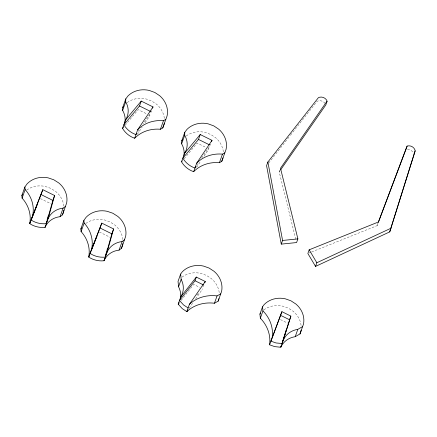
<?xml version="1.0" encoding="UTF-8"?>
<svg xmlns="http://www.w3.org/2000/svg" width="437" height="437" viewBox="0 0 437 437"><rect width="100%" height="100%" fill="white"/><g stroke="black" fill="none" stroke-linecap="round" stroke-linejoin="round"><path stroke-width="0.33" stroke-dasharray="2.19 1.64" d="M151.71 110.588L151.278 111.812L143.063 124.026M210.268 145.242L210.705 144.024M295.767 239.257L279.194 171.91L279.844 170.08M311.641 251.969L377.115 225.65L377.983 223.209M377.115 225.65L378.076 223.099M138.212 131.247L138.961 130.139M137.284 134.361L142.134 127.14M145.117 122.699L149.973 115.477L147.613 114.314M197.207 164.683L197.95 163.569M201.686 158.019L209.897 145.8M196.645 167.24L200.752 161.127M204.112 156.129L208.962 148.913L206.608 147.75M279.194 171.91L280.357 170.239M197.011 295.172L198.556 292.948M202.806 286.841L203.97 285.175M189.128 308.276L192.996 302.726M195.705 298.837L202.664 288.841M268.684 163.001L290.141 135.667M290.561 135.131L317.071 101.368L318.098 100.936A6.074 5.49 19.6 0 1 325.068 103.411M181.126 300.427L193.7 284.411L199.676 287.366M125.168 125.277L138.19 109.654L147.023 114.024M184.163 158.713L197.18 143.09L206.018 147.455M309.123 252.979L311.007 252.22M40.357 198.54L50.965 203.779M280.494 319.6L287.666 323.145M99.352 231.971L109.955 237.215M407.442 149.465A6.074 5.49 19.6 0 1 413.599 153.485M181.929 277.151A22.773 20.588 19.6 0 1 200.845 273.393L206.45 275.381L211.393 278.609A22.773 20.588 19.6 0 1 219.298 293.227M263.811 309.909A22.773 20.588 19.6 0 1 282.728 306.157L288.333 308.14L293.282 311.368A22.773 20.588 19.6 0 1 301.18 325.991M85.778 223.46A22.773 20.588 19.6 0 1 104.137 219.86L109.758 221.783L114.745 224.957A22.773 20.588 19.6 0 1 122.83 239.498M26.788 190.029A22.773 20.588 19.6 0 1 45.142 186.424L50.768 188.352L55.756 191.526A22.773 20.588 19.6 0 1 63.84 206.067M186.222 135.973A22.773 20.588 19.6 0 1 205.199 132.433L210.781 134.476L215.692 137.759A22.773 20.588 19.6 0 1 223.4 152.458M127.227 102.537A22.773 20.588 19.6 0 1 146.209 98.997L151.786 101.045L156.697 104.328A22.773 20.588 19.6 0 1 164.41 119.022"/><path stroke-width="0.66" d="M124.605 123.758A20.107 18.179 19.6 0 0 122.639 110.386L122.748 107.426L125.796 98.866L127.954 95.976A22.773 20.588 19.6 0 1 149.252 90.443L154.835 92.486L159.745 95.769A22.773 20.588 19.6 0 1 167.103 115.865L162.755 127.937L160.417 129.281L159.62 129.199A32.709 29.574 19.6 0 0 134.667 138.25C129.663 136.579 125.211 132.952 122.568 128.402L125.61 119.842A20.107 18.179 19.6 0 0 125.687 101.832L125.796 98.866M183.95 155.534A20.107 18.179 19.6 0 0 181.634 143.822L181.737 140.856L184.785 132.302L186.943 129.412A22.773 20.588 19.6 0 1 208.247 123.873L213.83 125.922L218.735 129.205A22.773 20.588 19.6 0 1 226.093 149.301L221.75 161.373L219.407 162.711L218.615 162.63A32.709 29.574 19.6 0 0 193.662 171.681C188.658 170.015 184.206 166.382 181.557 161.837L184.605 153.278A20.107 18.179 19.6 0 0 184.682 135.262L184.785 132.302M45.415 226.033L45.055 227.322C39.772 227.912 34.135 226.606 29.721 223.613A32.709 29.574 19.6 0 0 22.637 198.731L22.101 198.158L21.85 195.536L24.898 186.976L27.072 183.895A22.773 20.588 19.6 0 1 48.19 177.87L53.817 179.793L58.798 182.966A22.773 20.588 19.6 0 1 66.675 202.921L62.48 214.873L60.066 216.692A20.107 18.179 19.6 0 0 45.055 227.322L48.103 218.768L54.598 195.514L42.815 189.691L29.721 223.613L30.475 221.712M46.136 223.449L46.677 221.51M47.038 220.221L48.485 215.053M54.598 195.514L52.855 200.403L46.36 223.657C41.078 224.241 35.441 222.941 31.027 219.948L42.815 189.691M104.771 258.174L104.044 260.758C98.767 261.342 93.13 260.042 88.711 257.049A32.709 29.574 19.6 0 0 81.632 232.167L81.096 231.594L80.845 228.966L83.888 220.412L86.067 217.331A22.773 20.588 19.6 0 1 107.18 211.306L112.806 213.229L117.793 216.402A22.773 20.588 19.6 0 1 125.67 236.357L121.475 248.303L119.061 250.128A20.107 18.179 19.6 0 0 104.044 260.758L107.092 252.204L113.593 228.944L101.81 223.127L88.711 257.049L89.465 255.142M105.492 255.59L106.573 251.712M106.934 250.423L107.475 248.484M113.593 228.944L111.85 233.839L105.355 257.093C100.073 257.677 94.436 256.377 90.017 253.378L101.81 223.127M281.461 345.268L280.587 347.229L274.709 346.623L269.574 344.804A34.638 31.317 19.6 0 0 260.348 318.223L259.928 314.127L262.539 306.796L264.128 304.605A22.773 20.588 19.6 0 1 285.339 298.821L290.944 300.809L295.893 304.037A22.773 20.588 19.6 0 1 303.507 324.063L300.001 333.928L295.21 336.687A20.457 18.491 19.6 0 0 280.86 347.191L290.878 316.109L281.914 311.679L269.574 344.804M282.258 342.701L286.262 329.859M290.878 316.109L282.165 343.526L276.02 342.958L270.885 341.139L281.914 311.679M389.728 231.883L415.15 150.874L414.904 149.815A6.074 5.49 19.6 0 0 407.218 146.018L378.42 221.985L309.167 249.817L307.861 253.487L315.536 266.406L389.728 231.883L415.15 150.874M62.48 214.873L63.627 211.481A22.773 20.588 19.6 0 0 63.824 210.148M121.475 248.303L122.622 244.917A22.773 20.588 19.6 0 0 122.819 243.584M218.118 301.169L221.625 291.304A22.773 20.588 19.6 0 0 214.01 271.273L209.061 268.045L203.456 266.062A22.773 20.588 19.6 0 0 182.245 271.841L180.656 274.032L181.164 279.407A20.457 18.491 19.6 0 1 180.803 296.827L178.192 304.163L182.278 308.648L186.812 311.608A34.638 31.317 19.6 0 1 214.447 303.245L218.118 301.169L219.013 298.635M300.001 333.928L300.896 331.399A22.773 20.588 19.6 0 0 301.109 330.072M22.101 198.158L25.149 189.603L24.898 186.976M60.066 216.692L63.114 208.132L65.528 206.313M122.639 110.386L125.687 101.832M81.096 231.594L84.144 223.034L83.888 220.412M136.721 133.471L135.973 134.58C130.969 132.914 126.517 129.281 123.873 124.736L139.496 105.989L141.238 101.1L153.016 106.923L152.584 108.141M134.667 138.25L137.715 129.691L153.016 106.923M160.417 129.281L163.46 120.721L165.803 119.383M119.061 250.128L122.109 241.568L124.523 239.749M181.634 143.822L184.682 135.262M196.087 166.35L194.968 168.016C189.964 166.35 185.512 162.717 182.863 158.167L198.485 139.425L200.228 134.53L212.011 140.353L211.574 141.577M193.662 171.681L196.71 163.127L212.011 140.353M219.407 162.711L222.455 154.157L224.798 152.813M180.656 274.032L178.045 281.368L178.553 286.743A20.457 18.491 19.6 0 1 180.383 298.618M178.553 286.743L181.164 279.407M188.118 307.943L183.584 304.982L179.498 300.498L195.006 280.745L196.311 277.08L205.275 281.51L204.838 282.728M205.275 281.51L189.423 304.272L186.812 311.608L187.97 309.942M214.447 303.245L217.058 295.909L220.729 293.833M267.886 162.012L266.581 165.678L281.275 244.125L296.576 242.557L297.881 238.892L280.499 168.245L327.089 101.073A6.074 5.49 19.6 0 0 319.403 97.271L318.376 97.702L267.886 162.012L282.581 240.459L281.275 244.125M280.745 169.682L325.827 104.929L327.133 101.264M260.348 318.223L262.959 310.887L262.539 306.796M315.536 266.406L316.841 262.741L391.033 228.218M295.21 336.687L297.821 329.356L302.612 326.597M407.027 146.095L378.316 222.466M162.755 127.937L164.055 124.425A22.773 20.588 19.6 0 0 164.285 123.097M221.75 161.373L223.05 157.855M31.732 218.538L37.762 203.32M91.726 249.44L97.003 236.122M21.85 195.536L22.577 194.509M80.845 228.966L81.566 227.939M259.928 314.127L260.725 313.034M122.748 107.426L123.469 106.459M181.737 140.856L182.458 139.895M180.803 296.827L196.311 277.08M179.033 303.092L178.192 304.163A20.457 18.491 19.6 0 0 179.061 302.584M125.61 119.842L141.238 101.1M184.605 153.278L200.228 134.53M282.581 240.459L297.881 238.892M163.46 120.721L162.668 120.639A32.709 29.574 19.6 0 0 137.715 129.691M222.455 154.157L221.663 154.075A32.709 29.574 19.6 0 0 196.71 163.127M139.496 105.989L150.689 111.517M198.485 139.425L209.678 144.953M41.078 194.58L52.855 200.403M280.609 315.345L289.573 319.775M100.068 228.016L111.85 233.839M195.006 280.745L203.369 284.88M84.144 223.034L84.68 223.607A32.709 29.574 19.6 0 1 91.759 248.489M25.149 189.603L25.685 190.177A32.709 29.574 19.6 0 1 32.77 215.059M309.167 249.817L316.841 262.741M182.136 160.86A20.107 18.179 19.6 0 1 181.557 161.837M189.423 304.272A34.638 31.317 19.6 0 1 217.058 295.909M123.403 126.927A20.107 18.179 19.6 0 1 122.568 128.402M48.103 218.768A20.107 18.179 19.6 0 1 63.114 208.132M107.092 252.204A20.107 18.179 19.6 0 1 122.109 241.568M262.959 310.887A34.638 31.317 19.6 0 1 272.191 337.473M283.471 339.86A20.457 18.491 19.6 0 1 297.821 329.356"/></g></svg>
